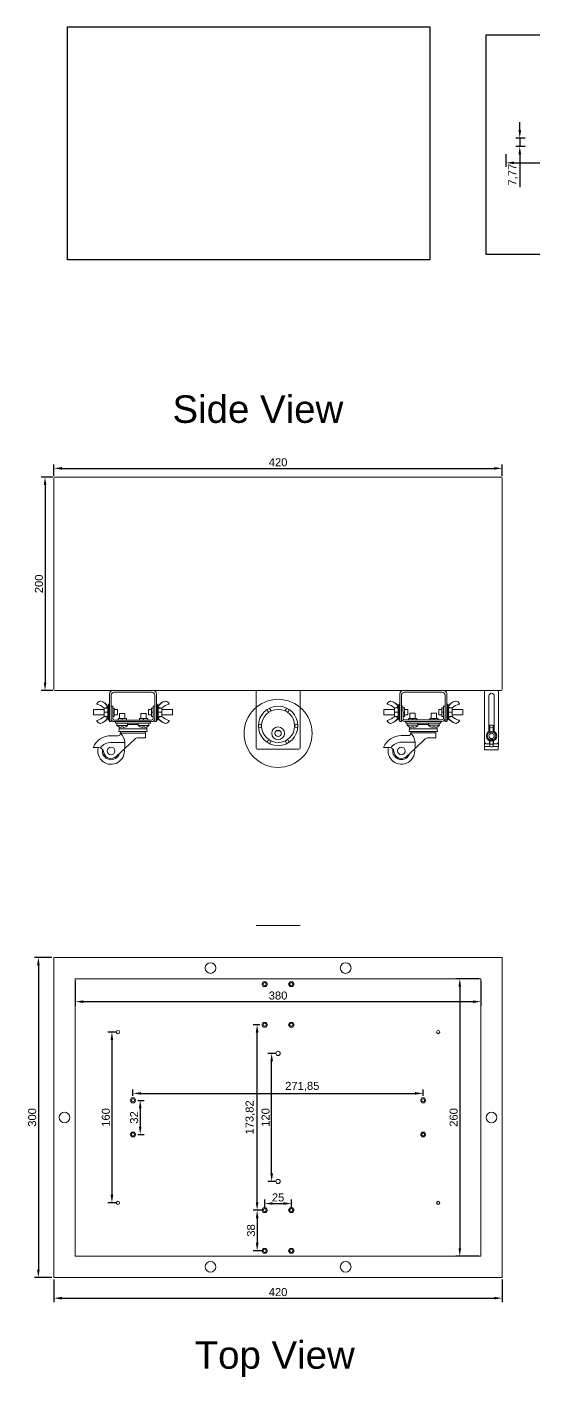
# Model space of a CAD drawing. Header units: millimetres. Extents: x 75 to 1428, y 7 to 1318.
# Drawn here: x 75 to 550, y 7 to 1272 of the extents above; entities that cross this region are included whole.
import ezdxf

# ---------------------------------------------------------------- set-up
doc = ezdxf.new("R2010")
doc.units = ezdxf.units.MM
doc.header["$XCLIPFRAME"] = 2
doc.layers.get('0').update_dxf_attribs({"lineweight": 5})
doc.layers.add('Dimensions', color=30, linetype='Continuous')
doc.layers.add('Images', color=130, linetype='Continuous')
doc.styles.get("Standard").update_dxf_attribs({"font": 'arial.ttf'})
doc.dimstyles.new('ISO-25', dxfattribs={"dimscale": 3, "dimtxt": 2.5, "dimasz": 2.5, "dimexe": 1.25, "dimexo": 0.625, "dimtad": 1, "dimtxsty": 'Standard', "dimcen": 2.5, "dimadec": 0, "dimazin": 0, "dimtfac": 1, "dimtmove": 0, "dimatfit": 3, "dimfxl": 1, "dimarcsym": 0})
picture_1 = doc.add_image_def('image1.jpg', size_in_pixel=(3264, 2448))
picture_2 = doc.add_image_def('image2.jpg', size_in_pixel=(3000, 4000))

# ---------------------------------------------------------------- blocks, each defined once
blk = doc.blocks.new('*U1')
blk.add_circle((0, 0), 5)
blk = doc.blocks.new('*U2')
at = {"color": 0, "linetype": 'ByBlock', "lineweight": -2, "transparency": 16777216}
for p in [(0, 0), (400, 0)]:
    blk.add_blockref('*U1', p, dxfattribs=at)
blk = doc.blocks.new('*U3')
blk.add_circle((0, 0), 5)
blk = doc.blocks.new('*U4')
at = {"color": 0, "linetype": 'ByBlock', "lineweight": -2, "transparency": 16777216}
for p in [(0, 0), (126.66666, 0), (0, -280), (126.66666, -280)]:
    blk.add_blockref('*U3', p, dxfattribs=at)
blk = doc.blocks.new('*D5')
at = {"layer": 'Defpoints', "color": 0, "transparency": 16777216}
for p in [(120, 380), (500, 380), (500, 358.5)]:
    blk.add_point(p, dxfattribs=at)
at = {"layer": 'Dimensions', "color": 0, "lineweight": -2, "transparency": 16777216}
for p, q in [((120, 378.1), (120, 354.7)), ((500, 378.1), (500, 354.7)), ((127.5, 358.5), (492.5, 358.5))]:
    blk.add_line(p, q, dxfattribs=at)
at = {"layer": 'Dimensions', "color": 0, "transparency": 16777216}
for points in [[(127.5, 359.7), (127.5, 357.2), (120, 358.5)], [(492.5, 359.7), (492.5, 357.2), (500, 358.5)]]:
    blk.add_solid(points, dxfattribs=at)
at = {"layer": 'Dimensions', "color": 0, "transparency": 16777216, "insert": (310, 364.2), "char_height": 7.5, "attachment_point": 5}
blk.add_mtext('380', dxfattribs=at)
blk = doc.blocks.new('*D6')
at = {"layer": 'Defpoints', "color": 0, "transparency": 16777216}
for p in [(500, 380), (480.2, 120), (500, 120)]:
    blk.add_point(p, dxfattribs=at)
at = {"layer": 'Dimensions', "color": 0, "lineweight": -2, "transparency": 16777216}
for p, q in [((498.1, 380), (476.5, 380)), ((480.2, 372.5), (480.2, 127.5)), ((498.1, 120), (476.5, 120))]:
    blk.add_line(p, q, dxfattribs=at)
at = {"layer": 'Dimensions', "color": 0, "transparency": 16777216}
for points in [[(479, 372.5), (481.5, 372.5), (480.2, 380)], [(479, 127.5), (481.5, 127.5), (480.2, 120)]]:
    blk.add_solid(points, dxfattribs=at)
at = {"layer": 'Dimensions', "color": 0, "transparency": 16777216, "insert": (474.5, 250), "char_height": 7.5, "attachment_point": 5, "rotation": 90}
blk.add_mtext('260', dxfattribs=at)
blk = doc.blocks.new('*U8')
blk.add_circle((0, 0), 1.5)
blk = doc.blocks.new('*U9')
at = {"color": 0, "linetype": 'ByBlock', "lineweight": -2, "transparency": 16777216}
for p, rotation in [((291.6, 635.6), 299.9999999999999), ((308.6, 635.6), 239.9999999999999), ((317.1, 620.9), 180), ((291.6, 606.2), 59.99999999999999), ((308.6, 606.2), 120)]:
    blk.add_blockref('*U8', p, dxfattribs=dict(at, rotation=rotation))
blk.add_blockref('*U8', (283.1, 620.9), dxfattribs=at)
blk = doc.blocks.new('*D10')
at = {"layer": 'Defpoints', "color": 0, "transparency": 16777216}
for p in [(523.5, 1154.3), (620.4, 1154.3), (620.4, 1144.5)]:
    blk.add_point(p, dxfattribs=at)
at = {"layer": 'Images', "color": 0, "lineweight": -2, "transparency": 16777216}
for p, q in [((523.5, 1152.5), (523.5, 1140.8)), ((620.4, 1152.5), (620.4, 1140.8)), ((531, 1144.5), (612.9, 1144.5))]:
    blk.add_line(p, q, dxfattribs=at)
at = {"layer": 'Images', "color": 0, "transparency": 16777216}
for points in [[(531, 1145.8), (531, 1143.3), (523.5, 1144.5)], [(612.9, 1145.8), (612.9, 1143.3), (620.4, 1144.5)]]:
    blk.add_solid(points, dxfattribs=at)
at = {"layer": 'Images', "color": 0, "transparency": 16777216, "insert": (572, 1150.9), "char_height": 7.5, "attachment_point": 5}
blk.add_mtext('96,95', dxfattribs=at)
blk = doc.blocks.new('*D13')
at = {"layer": 'Defpoints', "color": 0, "transparency": 16777216}
for p in [(543.4, 1167.7), (536.4, 1159.9), (543.4, 1159.9)]:
    blk.add_point(p, dxfattribs=at)
at = {"layer": 'Images', "color": 0, "lineweight": -2, "transparency": 16777216}
for p, q in [((536.4, 1175.2), (536.4, 1182.7)), ((541.6, 1167.7), (532.7, 1167.7)), ((536.4, 1167.7), (536.4, 1159.9)), ((541.6, 1159.9), (532.7, 1159.9)), ((536.4, 1152.4), (536.4, 1121.8))]:
    blk.add_line(p, q, dxfattribs=at)
at = {"layer": 'Images', "color": 0, "transparency": 16777216}
for points in [[(535.2, 1175.2), (537.7, 1175.2), (536.4, 1167.7)], [(535.2, 1152.4), (537.7, 1152.4), (536.4, 1159.9)]]:
    blk.add_solid(points, dxfattribs=at)
at = {"layer": 'Images', "color": 0, "transparency": 16777216, "insert": (530.1, 1133.4), "char_height": 7.5, "attachment_point": 5, "rotation": 90}
blk.add_mtext('7,77', dxfattribs=at)
blk = doc.blocks.new('*U17')
blk.add_lwpolyline([(-1.3, 2.2), (-2.6, 0), (-1.3, -2.2), (1.3, -2.2), (2.6, 0), (1.3, 2.2)], close=True)
blk.add_circle((0, 0), 1.5)
blk = doc.blocks.new('*U18')
at = {"color": 0, "linetype": 'ByBlock', "lineweight": -2, "transparency": 16777216}
for p in [(0, 0), (0, -38)]:
    blk.add_blockref('*U17', p, dxfattribs=at)
blk = doc.blocks.new('*U19')
blk.add_lwpolyline([(-1.3, 2.2), (-2.6, 0), (-1.3, -2.2), (1.3, -2.2), (2.6, 0), (1.3, 2.2)], close=True)
blk.add_circle((0, 0), 1.5)
blk = doc.blocks.new('*U20')
at = {"color": 0, "linetype": 'ByBlock', "lineweight": -2, "transparency": 16777216}
for p in [(0, 0), (0, -38)]:
    blk.add_blockref('*U19', p, dxfattribs=at)
blk = doc.blocks.new('*U21')
blk.add_lwpolyline([(-1.3, 2.2), (-2.6, 0), (-1.3, -2.2), (1.3, -2.2), (2.6, 0), (1.3, 2.2)], close=True)
blk.add_circle((0, 0), 1.5)
blk = doc.blocks.new('*U22')
at = {"color": 0, "linetype": 'ByBlock', "lineweight": -2, "transparency": 16777216}
for p in [(0, 0), (0, -38)]:
    blk.add_blockref('*U21', p, dxfattribs=at)
blk = doc.blocks.new('*U23')
blk.add_lwpolyline([(-1.3, 2.2), (-2.6, 0), (-1.3, -2.2), (1.3, -2.2), (2.6, 0), (1.3, 2.2)], close=True)
blk.add_circle((0, 0), 1.5)
blk = doc.blocks.new('*U24')
at = {"color": 0, "linetype": 'ByBlock', "lineweight": -2, "transparency": 16777216}
for p in [(0, 0), (0, -38)]:
    blk.add_blockref('*U23', p, dxfattribs=at)
blk = doc.blocks.new('Roda (Lado)')
for p, q in [((0, 0), (-16.5, 0)), ((-16.5, 0), (-16.5, -1.5)), ((0, 0), (16.5, 0)), ((16.5, 0), (16.5, -1.5)), ((-12.5, -1.5), (-16.5, -1.5)), ((-15, -3.5), (-15, -1.5)), ((-10, -3.5), (-15, -3.5)), ((-12.9, -6.7), (-13.3, -9.4)), ((-13.3, -9.4), (13.3, -9.4)), ((-12.9, -6.7), (-12.9, -6.3)), ((-12.9, -6.7), (12.9, -6.7)), ((-12.5, -1.5), (-7.5, -1.5)), ((-11.8, -10.7), (-11.5, -9.4)), ((11.6, -10.7), (-11.8, -10.7)), ((-11.8, -11.1), (-11.8, -10.7)), ((-11, -5), (-11.2, -5.5)), ((-10, -5), (-11, -5)), ((-10, -3.5), (-5, -3.5)), ((-10, -5), (-9, -5)), ((-9, -5), (-8.8, -5.5)), ((0, -1.5), (-7.5, -1.5)), ((-5, -2.8), (-5, -1.5)), ((5, -2.8), (-5, -2.8)), ((-5, -3.5), (-5, -2.8)), ((0, -1.5), (16.5, -1.5)), ((5, -2.8), (5, -1.5)), ((5, -3.5), (5, -2.8)), ((10, -3.5), (5, -3.5)), ((9, -5), (8.8, -5.5)), ((10, -5), (9, -5)), ((10, -3.5), (15, -3.5)), ((10, -5), (11, -5)), ((11, -5), (11.2, -5.5)), ((11.6, -10.7), (11.3, -9.4)), ((11.6, -15.2), (11.6, -10.7)), ((12.9, -6.7), (12.9, -6.3)), ((12.9, -6.7), (13.3, -9.4)), ((15, -3.5), (15, -1.5)), ((-37.4, -24.2), (-31.9, -24.2)), ((-20.6, -13.2), (-13.8, -13.2)), ((-20.5, -19.4), (-7.7, -19.4)), ((-7.7, -25.3), (-16.1, -33)), ((-7.7, -25.3), (1.9, -16.3)), ((-7.7, -19.4), (-7.7, -25.3)), ((11.6, -15.2), (4.6, -15.2))]:
    blk.add_line(p, q)
blk.add_circle((-20.5, -27.5), 3.59)
for centre, radius, start, end in [((-10.4, 0.7), 6.25, 222.1439, 262.3949), ((-13.8, -11.2), 1.95, 270.2705, 4.1503), ((-9.4, -6.3), 3.5, 159.7651, 180), ((-19.3, -19.9), 11.6, 2.7683, 49.8413), ((-9.6, 0.7), 6.25, 277.6051, 317.8561), ((9.6, 0.7), 6.25, 222.1439, 262.3949), ((10.4, 0.7), 6.25, 277.6051, 317.8561), ((9.4, -6.3), 3.5, 0, 20.2349), ((-20.8, -31.1), 17.9, 89.0762, 157.2925), ((-20.5, -27.5), 12.5, 164.3045, 8.7551), ((-32.3, -29.1), 4.94, 11.6075, 85.3728), ((-20, -32.2), 12.9, 92.1937, 143.5527), ((-20.5, -27.5), 8.18, 89.8843, 90.1157), ((-20.5, -27.5), 8.18, 89.8843, 90.1157), ((4.6, -19.2), 4, 90, 133), ((-20.5, -27.5), 8.18, 168.8662, 343.8135), ((-20.5, -27.5), 8.18, 168.8662, 343.8135), ((-20.5, -27.5), 7.04, 184.4613, 317.2353)]:
    blk.add_arc(centre, radius, start, end)
blk = doc.blocks.new('*D63')
at = {"layer": 'Defpoints', "color": 0, "transparency": 16777216}
for p in [(100, 400), (85.5, 100), (100, 100)]:
    blk.add_point(p, dxfattribs=at)
at = {"layer": 'Dimensions', "color": 0, "lineweight": -2, "transparency": 16777216}
for p, q in [((98.1, 400), (81.7, 400)), ((85.5, 392.5), (85.5, 107.5)), ((98.1, 100), (81.7, 100))]:
    blk.add_line(p, q, dxfattribs=at)
at = {"layer": 'Dimensions', "color": 0, "transparency": 16777216}
for points in [[(84.2, 392.5), (86.7, 392.5), (85.5, 400)], [(84.2, 107.5), (86.7, 107.5), (85.5, 100)]]:
    blk.add_solid(points, dxfattribs=at)
at = {"layer": 'Dimensions', "color": 0, "transparency": 16777216, "insert": (79.7, 250), "char_height": 7.5, "attachment_point": 5, "rotation": 90}
blk.add_mtext('300', dxfattribs=at)
blk = doc.blocks.new('*D64')
at = {"layer": 'Defpoints', "color": 0, "transparency": 16777216}
for p in [(100, 100), (520, 100), (520, 80.6)]:
    blk.add_point(p, dxfattribs=at)
at = {"layer": 'Dimensions', "color": 0, "lineweight": -2, "transparency": 16777216}
for p, q in [((100, 98.1), (100, 76.9)), ((520, 98.1), (520, 76.9)), ((107.5, 80.6), (512.5, 80.6))]:
    blk.add_line(p, q, dxfattribs=at)
at = {"layer": 'Dimensions', "color": 0, "transparency": 16777216}
for points in [[(107.5, 81.9), (107.5, 79.4), (100, 80.6)], [(512.5, 81.9), (512.5, 79.4), (520, 80.6)]]:
    blk.add_solid(points, dxfattribs=at)
at = {"layer": 'Dimensions', "color": 0, "transparency": 16777216, "insert": (310, 86.3), "char_height": 7.5, "attachment_point": 5}
blk.add_mtext('420', dxfattribs=at)
blk = doc.blocks.new('*D69')
at = {"layer": 'Defpoints', "color": 0, "transparency": 16777216}
for p in [(101, 850), (91.7, 650), (101, 650)]:
    blk.add_point(p, dxfattribs=at)
at = {"layer": 'Dimensions', "color": 0, "lineweight": -2, "transparency": 16777216}
for p, q in [((99.1, 850), (88, 850)), ((91.7, 842.5), (91.7, 657.5)), ((99.1, 650), (88, 650))]:
    blk.add_line(p, q, dxfattribs=at)
at = {"layer": 'Dimensions', "color": 0, "transparency": 16777216}
for points in [[(90.5, 842.5), (93, 842.5), (91.7, 850)], [(90.5, 657.5), (93, 657.5), (91.7, 650)]]:
    blk.add_solid(points, dxfattribs=at)
at = {"layer": 'Dimensions', "color": 0, "transparency": 16777216, "insert": (86, 750), "char_height": 7.5, "attachment_point": 5, "rotation": 90}
blk.add_mtext('200', dxfattribs=at)
blk = doc.blocks.new('*D70')
at = {"layer": 'Defpoints', "color": 0, "transparency": 16777216}
for p in [(100, 849), (520, 858.2), (520, 849)]:
    blk.add_point(p, dxfattribs=at)
at = {"layer": 'Dimensions', "color": 0, "lineweight": -2, "transparency": 16777216}
for p, q in [((100, 850.9), (100, 862)), ((520, 850.9), (520, 862)), ((107.5, 858.2), (512.5, 858.2))]:
    blk.add_line(p, q, dxfattribs=at)
at = {"layer": 'Dimensions', "color": 0, "transparency": 16777216}
for points in [[(107.5, 859.5), (107.5, 857), (100, 858.2)], [(512.5, 859.5), (512.5, 857), (520, 858.2)]]:
    blk.add_solid(points, dxfattribs=at)
at = {"layer": 'Dimensions', "color": 0, "transparency": 16777216, "insert": (310, 863.9), "char_height": 7.5, "attachment_point": 5}
blk.add_mtext('420', dxfattribs=at)
blk = doc.blocks.new('*D74')
at = {"layer": 'Defpoints', "color": 0, "transparency": 16777216}
for p in [(176.7, 266), (176.7, 234), (180.9, 234)]:
    blk.add_point(p, dxfattribs=at)
at = {"layer": 'Dimensions', "color": 0, "lineweight": -2, "transparency": 16777216}
for p, q in [((178.5, 266), (184.6, 266)), ((180.9, 258.5), (180.9, 241.5)), ((178.5, 234), (184.6, 234))]:
    blk.add_line(p, q, dxfattribs=at)
at = {"layer": 'Dimensions', "color": 0, "transparency": 16777216}
for points in [[(179.6, 258.5), (182.1, 258.5), (180.9, 266)], [(179.6, 241.5), (182.1, 241.5), (180.9, 234)]]:
    blk.add_solid(points, dxfattribs=at)
at = {"layer": 'Dimensions', "color": 0, "transparency": 16777216, "insert": (175.2, 250), "char_height": 7.5, "attachment_point": 5, "rotation": 90}
blk.add_mtext('32', dxfattribs=at)
blk = doc.blocks.new('*D75')
at = {"layer": 'Defpoints', "color": 0, "transparency": 16777216}
for p in [(160, 330), (154.4, 170), (160, 170)]:
    blk.add_point(p, dxfattribs=at)
at = {"layer": 'Dimensions', "color": 0, "lineweight": -2, "transparency": 16777216}
for p, q in [((158.1, 330), (150.6, 330)), ((154.4, 322.5), (154.4, 177.5)), ((158.1, 170), (150.6, 170))]:
    blk.add_line(p, q, dxfattribs=at)
at = {"layer": 'Dimensions', "color": 0, "transparency": 16777216}
for points in [[(153.1, 322.5), (155.6, 322.5), (154.4, 330)], [(153.1, 177.5), (155.6, 177.5), (154.4, 170)]]:
    blk.add_solid(points, dxfattribs=at)
at = {"layer": 'Dimensions', "color": 0, "transparency": 16777216, "insert": (148.7, 250), "char_height": 7.5, "attachment_point": 5, "rotation": 90}
blk.add_mtext('160', dxfattribs=at)
blk = doc.blocks.new('*D76')
at = {"layer": 'Defpoints', "color": 0, "transparency": 16777216}
for p in [(322.5, 169.3), (297.5, 163.1), (322.5, 163.1)]:
    blk.add_point(p, dxfattribs=at)
at = {"layer": 'Dimensions', "color": 0, "lineweight": -2, "transparency": 16777216}
for p, q in [((297.5, 165), (297.5, 173.1)), ((305, 169.3), (315, 169.3)), ((322.5, 165), (322.5, 173.1))]:
    blk.add_line(p, q, dxfattribs=at)
at = {"layer": 'Dimensions', "color": 0, "transparency": 16777216}
for points in [[(305, 170.6), (305, 168.1), (297.5, 169.3)], [(315, 170.6), (315, 168.1), (322.5, 169.3)]]:
    blk.add_solid(points, dxfattribs=at)
at = {"layer": 'Dimensions', "color": 0, "transparency": 16777216, "insert": (310, 175), "char_height": 7.5, "attachment_point": 5}
blk.add_mtext('25', dxfattribs=at)
blk = doc.blocks.new('*D77')
at = {"layer": 'Defpoints', "color": 0, "transparency": 16777216}
for p in [(304, 310), (310, 310), (310, 190)]:
    blk.add_point(p, dxfattribs=at)
at = {"layer": 'Dimensions', "color": 0, "lineweight": -2, "transparency": 16777216}
for p, q in [((308.1, 310), (300.3, 310)), ((304, 197.5), (304, 302.5)), ((308.1, 190), (300.3, 190))]:
    blk.add_line(p, q, dxfattribs=at)
at = {"layer": 'Dimensions', "color": 0, "transparency": 16777216}
for points in [[(302.8, 302.5), (305.3, 302.5), (304, 310)], [(302.8, 197.5), (305.3, 197.5), (304, 190)]]:
    blk.add_solid(points, dxfattribs=at)
at = {"layer": 'Dimensions', "color": 0, "transparency": 16777216, "insert": (298.3, 250), "char_height": 7.5, "attachment_point": 5, "rotation": 90}
blk.add_mtext('120', dxfattribs=at)
blk = doc.blocks.new('*D79')
at = {"layer": 'Defpoints', "color": 0, "transparency": 16777216}
for p in [(297.5, 163.1), (290.4, 125.1), (297.5, 125.1)]:
    blk.add_point(p, dxfattribs=at)
at = {"layer": 'Dimensions', "color": 0, "lineweight": -2, "transparency": 16777216}
for p, q in [((295.6, 163.1), (286.7, 163.1)), ((290.4, 155.6), (290.4, 132.6)), ((295.6, 125.1), (286.7, 125.1))]:
    blk.add_line(p, q, dxfattribs=at)
at = {"layer": 'Dimensions', "color": 0, "transparency": 16777216}
for points in [[(289.2, 155.6), (291.7, 155.6), (290.4, 163.1)], [(289.2, 132.6), (291.7, 132.6), (290.4, 125.1)]]:
    blk.add_solid(points, dxfattribs=at)
at = {"layer": 'Dimensions', "color": 0, "transparency": 16777216, "insert": (284.7, 144.1), "char_height": 7.5, "attachment_point": 5, "rotation": 90}
blk.add_mtext('38', dxfattribs=at)
blk = doc.blocks.new('*D80')
at = {"layer": 'Defpoints', "color": 0, "transparency": 16777216}
for p in [(290.4, 336.9), (294.9, 336.9), (294.9, 163.1)]:
    blk.add_point(p, dxfattribs=at)
at = {"layer": 'Dimensions', "color": 0, "lineweight": -2, "transparency": 16777216}
for p, q in [((293, 336.9), (286.6, 336.9)), ((290.4, 170.6), (290.4, 329.4)), ((293, 163.1), (286.6, 163.1))]:
    blk.add_line(p, q, dxfattribs=at)
at = {"layer": 'Dimensions', "color": 0, "transparency": 16777216}
for points in [[(289.1, 329.4), (291.6, 329.4), (290.4, 336.9)], [(289.1, 170.6), (291.6, 170.6), (290.4, 163.1)]]:
    blk.add_solid(points, dxfattribs=at)
at = {"layer": 'Dimensions', "color": 0, "transparency": 16777216, "insert": (284, 250), "char_height": 7.5, "attachment_point": 5, "rotation": 90}
blk.add_mtext('173,82', dxfattribs=at)
blk = doc.blocks.new('*D81')
at = {"layer": 'Defpoints', "color": 0, "transparency": 16777216}
for p in [(174.1, 268.2), (445.9, 272.5), (445.9, 268.2)]:
    blk.add_point(p, dxfattribs=at)
at = {"layer": 'Dimensions', "color": 0, "lineweight": -2, "transparency": 16777216}
for p, q in [((174.1, 270.1), (174.1, 276.3)), ((181.6, 272.5), (438.4, 272.5)), ((445.9, 270.1), (445.9, 276.3))]:
    blk.add_line(p, q, dxfattribs=at)
at = {"layer": 'Dimensions', "color": 0, "transparency": 16777216}
for points in [[(181.6, 273.8), (181.6, 271.3), (174.1, 272.5)], [(438.4, 273.8), (438.4, 271.3), (445.9, 272.5)]]:
    blk.add_solid(points, dxfattribs=at)
at = {"layer": 'Dimensions', "color": 0, "transparency": 16777216, "insert": (332.7, 278.9), "char_height": 7.5, "attachment_point": 5}
blk.add_mtext('271,85', dxfattribs=at)

msp = doc.modelspace()

# ---------------------------------------------------------------- linework, layer by layer
for p, q in [((100, 849), (100, 651)), ((519, 850), (101, 850)), ((520, 651), (520, 849)), ((101, 650), (155.073, 650)), ((152.073, 647), (152.073, 631.146)), ((153.573, 645.5), (153.573, 633.198)), ((155.073, 650), (193.073, 650)), ((156.573, 648.5), (191.573, 648.5)), ((193.073, 650), (289.527, 650)), ((194.573, 645.5), (194.573, 633.198)), ((196.073, 647), (196.073, 620.896)), ((289.527, 596), (289.527, 650)), ((289.527, 650), (330.577, 650)), ((330.577, 650), (330.577, 596)), ((330.577, 650), (427.033, 650)), ((424.033, 646.998), (424.046, 620.955)), ((425.534, 645.56), (425.54, 633.258)), ((427.033, 650), (465.033, 650)), ((463.532, 648.58), (428.532, 648.562)), ((465.033, 650), (503.5, 650)), ((466.534, 645.582), (466.54, 633.28)), ((468.033, 647.002), (468.041, 631.228)), ((503.5, 602), (503.5, 650)), ((503.5, 650), (519, 650)), ((516.5, 602), (516.5, 650)), ((146.973, 633.646), (150.577, 634.525)), ((146.973, 632.146), (146.973, 633.646)), ((146.973, 633.646), (151.073, 633.646)), ((150.45, 633.646), (150.45, 632.146)), ((151.073, 629.646), (151.073, 637.146)), ((151.073, 637.146), (152.073, 637.146)), ((153.573, 635.415), (155.073, 635.415)), ((153.573, 633.198), (153.573, 623.896)), ((155.073, 635.415), (155.073, 625.396)), ((156.573, 633.646), (155.073, 633.646)), ((156.573, 625.646), (156.573, 633.646)), ((191.573, 625.646), (191.573, 633.646)), ((191.573, 633.646), (193.073, 633.646)), ((193.073, 635.415), (193.073, 625.396)), ((193.073, 635.415), (194.573, 635.415)), ((194.573, 623.896), (194.573, 633.198)), ((197.073, 637.146), (196.073, 637.146)), ((197.073, 629.646), (197.073, 637.146)), ((201.173, 633.646), (197.073, 633.646)), ((201.173, 633.646), (197.569, 634.525)), ((197.696, 633.646), (197.696, 632.146)), ((201.173, 632.146), (201.173, 633.646)), ((418.94, 633.703), (422.543, 634.584)), ((418.94, 633.703), (423.04, 633.705)), ((418.941, 632.203), (418.94, 633.703)), ((422.417, 633.704), (422.418, 632.204)), ((423.042, 629.705), (423.038, 637.205)), ((423.038, 637.205), (424.038, 637.205)), ((427.039, 635.476), (425.539, 635.475)), ((425.545, 623.956), (425.54, 633.258)), ((427.039, 635.476), (427.044, 625.457)), ((428.54, 633.708), (427.04, 633.707)), ((428.544, 625.708), (428.54, 633.708)), ((463.54, 633.726), (465.04, 633.727)), ((463.544, 625.726), (463.54, 633.726)), ((466.539, 635.497), (465.039, 635.496)), ((465.039, 635.496), (465.044, 625.477)), ((466.54, 633.28), (466.545, 623.978)), ((469.038, 637.229), (468.038, 637.228)), ((469.042, 629.729), (469.038, 637.229)), ((473.14, 633.731), (469.04, 633.729)), ((473.14, 633.731), (469.535, 634.608)), ((469.663, 633.729), (469.663, 632.229)), ((473.141, 632.231), (473.14, 633.731)), ((507.5, 645), (507.5, 611.69)), ((512.5, 645), (512.5, 611.69)), ((136.973, 627.146), (136.973, 632.146)), ((136.973, 632.146), (146.973, 632.146)), ((146.973, 627.146), (136.973, 627.146)), ((146.973, 629.646), (146.973, 632.146)), ((146.973, 629.646), (146.973, 627.146)), ((146.973, 629.646), (151.073, 629.646)), ((151.073, 629.646), (146.973, 629.646)), ((146.973, 627.146), (146.973, 625.646)), ((146.973, 625.646), (150.577, 624.767)), ((146.973, 625.646), (151.073, 625.646)), ((150.45, 632.146), (150.45, 627.146)), ((150.45, 627.146), (150.45, 625.646)), ((151.073, 629.646), (151.073, 622.146)), ((151.073, 622.146), (152.073, 622.146)), ((152.073, 631.146), (152.073, 626.146)), ((152.073, 626.146), (152.073, 620.896)), ((152.073, 620.896), (153.573, 620.896)), ((153.573, 623.896), (153.573, 620.896)), ((156.573, 629.646), (155.073, 629.646)), ((155.073, 625.646), (156.573, 625.646)), ((155.073, 625.396), (155.073, 623.896)), ((159.573, 632.146), (156.573, 632.146)), ((159.573, 627.146), (156.573, 627.146)), ((158.073, 622.396), (156.573, 622.396)), ((161.573, 620.896), (156.573, 620.896)), ((158.073, 622.396), (190.073, 622.396)), ((159.573, 629.646), (159.573, 632.146)), ((159.573, 629.646), (159.573, 627.146)), ((160.073, 623.896), (168.073, 623.896)), ((160.073, 623.896), (160.073, 622.396)), ((161.573, 623.896), (161.573, 628.627)), ((161.573, 628.627), (166.573, 628.627)), ((161.573, 620.896), (186.573, 620.896)), ((164.073, 623.896), (164.073, 622.396)), ((166.573, 623.896), (166.573, 628.627)), ((168.073, 623.896), (168.073, 622.396)), ((188.073, 623.896), (180.073, 623.896)), ((180.073, 623.896), (180.073, 622.396)), ((181.573, 623.896), (181.573, 628.627)), ((186.573, 628.627), (181.573, 628.627)), ((181.573, 623.896), (186.573, 623.896)), ((184.073, 623.896), (184.073, 622.396)), ((184.073, 623.896), (184.073, 622.396)), ((186.573, 623.896), (186.573, 628.627)), ((186.573, 620.896), (191.573, 620.896)), ((188.073, 623.896), (188.073, 622.396)), ((188.573, 629.646), (188.573, 632.146)), ((188.573, 632.146), (191.573, 632.146)), ((188.573, 629.646), (188.573, 627.146)), ((188.573, 627.146), (191.573, 627.146)), ((190.073, 622.396), (191.573, 622.396)), ((191.573, 629.646), (193.073, 629.646)), ((193.073, 625.646), (191.573, 625.646)), ((193.073, 625.396), (193.073, 623.896)), ((194.573, 620.896), (194.573, 623.896)), ((194.573, 620.896), (196.073, 620.896)), ((197.073, 622.146), (196.073, 622.146)), ((201.173, 629.646), (197.073, 629.646)), ((197.073, 629.646), (201.173, 629.646)), ((197.073, 629.646), (197.073, 622.146)), ((201.173, 625.646), (197.073, 625.646)), ((201.173, 625.646), (197.569, 624.767)), ((197.696, 632.146), (197.696, 627.146)), ((197.696, 627.146), (197.696, 625.646)), ((201.173, 629.646), (201.173, 632.146)), ((211.173, 632.146), (201.173, 632.146)), ((201.173, 629.646), (201.173, 627.146)), ((201.173, 627.146), (201.173, 625.646)), ((201.173, 627.146), (211.173, 627.146)), ((211.173, 627.146), (211.173, 632.146)), ((408.941, 632.197), (418.941, 632.203)), ((408.943, 627.197), (408.941, 632.197)), ((418.943, 627.203), (408.943, 627.197)), ((418.942, 629.703), (418.941, 632.203)), ((418.942, 629.703), (423.042, 629.705)), ((423.042, 629.705), (418.942, 629.703)), ((418.942, 629.703), (418.943, 627.203)), ((418.943, 627.203), (418.944, 625.703)), ((418.944, 625.703), (423.044, 625.705)), ((418.944, 625.703), (422.548, 624.826)), ((422.418, 632.204), (422.42, 627.204)), ((422.42, 627.204), (422.421, 625.704)), ((423.042, 629.705), (423.046, 622.205)), ((423.046, 622.205), (424.046, 622.205)), ((425.546, 620.956), (424.046, 620.955)), ((425.546, 620.956), (425.545, 623.956)), ((428.542, 629.708), (427.042, 629.707)), ((427.044, 625.707), (428.544, 625.708)), ((427.044, 625.457), (427.045, 623.957)), ((431.541, 632.209), (428.541, 632.208)), ((431.543, 627.209), (428.543, 627.208)), ((430.046, 622.458), (428.546, 622.458)), ((433.546, 620.96), (428.546, 620.958)), ((462.046, 622.475), (430.046, 622.458)), ((431.542, 629.709), (431.541, 632.209)), ((431.542, 629.709), (431.543, 627.209)), ((432.045, 623.96), (440.045, 623.964)), ((432.045, 623.96), (432.046, 622.46)), ((433.542, 628.692), (438.542, 628.694)), ((433.545, 623.96), (433.542, 628.692)), ((438.545, 623.963), (433.545, 623.96)), ((458.546, 620.973), (433.546, 620.96)), ((436.045, 623.962), (436.046, 622.462)), ((436.045, 623.962), (436.046, 622.462)), ((438.545, 623.963), (438.542, 628.694)), ((440.045, 623.964), (440.046, 622.464)), ((460.045, 623.974), (452.045, 623.97)), ((452.045, 623.97), (452.046, 622.47)), ((458.542, 628.705), (453.542, 628.702)), ((453.545, 623.971), (453.542, 628.702)), ((456.045, 623.972), (456.046, 622.472)), ((458.545, 623.973), (458.542, 628.705)), ((458.546, 620.973), (463.546, 620.976)), ((460.045, 623.974), (460.046, 622.474)), ((460.541, 632.224), (463.541, 632.226)), ((460.542, 629.724), (460.541, 632.224)), ((460.542, 629.724), (460.543, 627.224)), ((460.543, 627.224), (463.543, 627.226)), ((462.046, 622.475), (463.546, 622.476)), ((463.542, 629.726), (465.042, 629.727)), ((465.044, 625.727), (463.544, 625.726)), ((465.044, 625.477), (465.045, 623.977)), ((466.545, 623.978), (466.546, 620.978)), ((468.046, 620.978), (466.546, 620.978)), ((468.041, 631.228), (468.044, 626.228)), ((468.044, 626.228), (468.046, 620.978)), ((469.046, 622.229), (468.046, 622.228)), ((473.142, 629.731), (469.042, 629.729)), ((469.042, 629.729), (473.142, 629.731)), ((469.042, 629.729), (469.046, 622.229)), ((473.144, 625.731), (469.044, 625.729)), ((473.144, 625.731), (469.541, 624.85)), ((469.663, 632.229), (469.666, 627.229)), ((469.666, 627.229), (469.667, 625.729)), ((483.141, 632.236), (473.141, 632.231)), ((473.142, 629.731), (473.141, 632.231)), ((473.142, 629.731), (473.143, 627.231)), ((473.143, 627.231), (483.143, 627.236)), ((473.143, 627.231), (473.144, 625.731)), ((483.143, 627.236), (483.141, 632.236)), ((311.71, 612.396), (308.394, 612.396)), ((310.052, 612.396), (311.71, 612.396)), ((508.241, 614.595), (507.5, 614.595)), ((508.391, 617.487), (508.106, 611.996)), ((508.106, 611.996), (508.366, 611.151)), ((508.5, 615.326), (508.366, 611.151)), ((508.5, 615.326), (508.391, 617.487)), ((511.609, 617.487), (511.5, 615.311)), ((511.5, 615.326), (511.634, 611.151)), ((511.609, 617.487), (511.894, 611.996)), ((511.894, 611.996), (511.634, 611.151)), ((511.759, 614.595), (512.5, 614.595)), ((290.527, 595), (329.577, 595)), ((503.5, 600), (503.5, 602)), ((503.5, 600), (503.5, 597.5)), ((508.449, 597.5), (503.5, 597.5)), ((508.262, 600), (505.5, 600)), ((508.106, 603.004), (508.366, 603.849)), ((508.391, 597.513), (508.106, 603.004)), ((508.5, 599.674), (508.366, 603.849)), ((508.5, 599.674), (508.391, 597.513)), ((511.5, 599.674), (511.634, 603.849)), ((511.5, 599.674), (511.609, 597.513)), ((511.551, 597.5), (516.5, 597.5)), ((511.609, 597.513), (511.894, 603.004)), ((511.894, 603.004), (511.634, 603.849)), ((511.738, 600), (514.5, 600)), ((516.5, 602), (516.5, 600)), ((516.5, 600), (516.5, 597.5)), ((330.577, 429.84), (289.527, 429.84)), ((520, 400), (100, 400)), ((100, 400), (100, 100)), ((520, 100), (520, 400)), ((500, 380), (120, 380)), ((120, 380), (120, 120)), ((500, 120), (500, 380)), ((120, 120), (500, 120)), ((100, 100), (520, 100))]:
    msp.add_line(p, q)
msp.add_lwpolyline([(511.551, 597.5), (516.2, 597.5), (516.2, 594.325), (503.5, 594.325), (503.5, 597.5), (508.449, 597.5)])
for points in [[(172.774, 268.25), (171.475, 266), (172.774, 263.75), (175.372, 263.75), (176.671, 266), (175.372, 268.25)], [(447.226, 268.25), (448.525, 266), (447.226, 263.75), (444.628, 263.75), (443.329, 266), (444.628, 268.25)], [(172.774, 231.75), (171.475, 234), (172.774, 236.25), (175.372, 236.25), (176.671, 234), (175.372, 231.75)], [(447.226, 231.75), (448.525, 234), (447.226, 236.25), (444.628, 236.25), (443.329, 234), (444.628, 231.75)]]:
    msp.add_lwpolyline(points, close=True)
for centre, radius in [((310.052, 609.896), 31.902), ((310.052, 616.896), 18.5), ((310.052, 616.896), 15.5), ((310.052, 609.896), 6), ((310.052, 609.896), 3), ((510, 607.5), 2.5), ((160, 330), 1.5), ((460, 330), 1.5), ((310, 310), 2), ((174.073, 266), 1.5), ((445.927, 266), 1.5), ((174.073, 234), 1.5), ((445.927, 234), 1.5), ((310, 190), 2), ((160, 170), 1.5), ((460, 170), 1.5)]:
    msp.add_circle(centre, radius)
for centre, radius, start, end in [((101, 849), 1, 90, 180), ((519, 849), 1, 0, 90), ((101, 651), 1, 180, 270), ((155.073, 647), 3, 90, 180), ((156.573, 645.5), 3, 90, 180), ((191.573, 645.5), 3, 360, 90), ((193.073, 647), 3, 0, 90), ((427.033, 647), 3, 90, 180.029886), ((428.534, 645.562), 3, 90.029886, 180.029886), ((463.534, 645.58), 3, 0.029886, 90.029886), ((465.033, 647), 3, 0.029886, 90), ((510, 645), 2.5, 0, 180), ((519, 651), 1, 270, 0), ((140.417, 637.495), 0.25, 155.444588, 255.994368), ((144.245, 635.746), 4.459, 102.424609, 155.444588), ((136.736, 622.738), 14.959, 46.815622, 75.994368), ((143.501, 639.125), 1, 76.606483, 102.424609), ((143.508, 639.126), 1, 77.524399, 102.305346), ((141.35, 629.372), 10.99, 27.781604, 77.524399), ((141.381, 630.219), 10.155, 25.089763, 76.606483), ((152.497, 633.799), 2.053, 159.298727, 184.282061), ((150.741, 633.144), 1.39, 76.199579, 96.793735), ((206.796, 629.372), 10.99, 102.475601, 152.218396), ((197.405, 633.144), 1.39, 83.206265, 103.800421), ((206.766, 630.219), 10.155, 103.393517, 154.910237), ((195.649, 633.799), 2.053, 355.717939, 20.701273), ((211.411, 622.738), 14.959, 104.005632, 133.184378), ((204.645, 639.125), 1, 77.575391, 103.393517), ((204.638, 639.126), 1, 77.694654, 102.475601), ((203.901, 635.746), 4.459, 24.555412, 77.575391), ((207.73, 637.495), 0.25, 284.005632, 24.555412), ((412.381, 637.549), 0.25, 155.474474, 256.024254), ((416.211, 635.801), 4.459, 102.454495, 155.474474), ((408.708, 622.79), 14.959, 46.845509, 76.024254), ((415.465, 639.179), 1, 76.636369, 102.454495), ((415.472, 639.181), 1, 77.554286, 102.335233), ((413.319, 629.426), 10.99, 27.811491, 77.554286), ((413.349, 630.273), 10.155, 25.119649, 76.636369), ((424.464, 633.859), 2.053, 159.328614, 184.311948), ((422.708, 633.203), 1.39, 76.229466, 96.823622), ((478.765, 629.46), 10.99, 102.505487, 152.248282), ((469.372, 633.227), 1.39, 83.236151, 103.830307), ((478.734, 630.307), 10.155, 103.423404, 154.940123), ((467.615, 633.881), 2.053, 355.747825, 20.731159), ((483.383, 622.829), 14.959, 104.035518, 133.214264), ((476.609, 639.211), 1, 77.605278, 103.423404), ((476.602, 639.213), 1, 77.72454, 102.505487), ((475.866, 635.833), 4.459, 24.585299, 77.605278), ((479.694, 637.584), 0.25, 284.035518, 24.585299), ((140.417, 621.796), 0.25, 104.005632, 204.555412), ((144.245, 623.546), 4.459, 204.555412, 257.575391), ((136.736, 636.554), 14.959, 284.005632, 313.184378), ((141.35, 629.92), 10.99, 282.475601, 332.218396), ((141.381, 629.073), 10.155, 283.393517, 334.910237), ((152.497, 625.493), 2.053, 175.717939, 200.701273), ((150.741, 626.148), 1.39, 263.206265, 283.800421), ((156.573, 623.896), 3, 180, 270), ((156.573, 623.896), 1.5, 180, 270), ((191.573, 623.896), 1.5, 270, 0), ((191.573, 623.896), 3, 270, 360), ((197.405, 626.148), 1.39, 256.199579, 276.793735), ((206.796, 629.92), 10.99, 207.781604, 257.524399), ((195.649, 625.493), 2.053, 339.298727, 4.282061), ((206.766, 629.073), 10.155, 205.089763, 256.606483), ((211.411, 636.554), 14.959, 226.815622, 255.994368), ((203.901, 623.546), 4.459, 282.424609, 335.444588), ((207.73, 621.796), 0.25, 335.444588, 75.994368), ((412.389, 621.85), 0.25, 104.035518, 204.585299), ((416.217, 623.601), 4.459, 204.585299, 257.605278), ((408.701, 636.605), 14.959, 284.035518, 313.214264), ((413.319, 629.974), 10.99, 282.505487, 332.248282), ((413.35, 629.127), 10.155, 283.423404, 334.940123), ((424.468, 625.552), 2.053, 175.747825, 200.731159), ((422.712, 626.206), 1.39, 263.236151, 283.830307), ((428.545, 623.958), 3, 180.029886, 270.029886), ((428.545, 623.958), 1.5, 180.029886, 270.029886), ((463.545, 623.976), 3, 270.029886, 0.029886), ((463.545, 623.976), 1.5, 270.029886, 0.029886), ((469.375, 626.231), 1.39, 256.229466, 276.823622), ((478.765, 630.008), 10.99, 207.811491, 257.554286), ((467.62, 625.575), 2.053, 339.328614, 4.311948), ((478.735, 629.161), 10.155, 205.119649, 256.636369), ((483.376, 636.644), 14.959, 226.845509, 256.024254), ((475.873, 623.632), 4.459, 282.454495, 335.474474), ((479.702, 621.885), 0.25, 335.474474, 76.024254), ((143.501, 620.167), 1, 257.575391, 283.393517), ((143.508, 620.166), 1, 257.694654, 282.475601), ((204.645, 620.167), 1, 256.606483, 282.424609), ((204.638, 620.166), 1, 257.524399, 282.305346), ((415.475, 620.222), 1, 257.605278, 283.423404), ((415.482, 620.221), 1, 257.72454, 282.505487), ((476.619, 620.254), 1, 256.636369, 282.454495), ((476.612, 620.253), 1, 257.554286, 282.335233), ((510, 607.5), 4.879, 112.846613, 247.153387), ((510, 607.5), 4, 114.118143, 245.881857), ((509.978, 616.767), 5.855, 254.009876, 286.432441), ((510, 602.634), 8.891, 79.475593, 100.518713), ((510, 610.676), 6.998, 76.712042, 103.287958), ((510, 607.5), 4.879, 250.81107, 67.153387), ((510, 607.5), 7.953, 100.871011, 100.874635), ((510, 622.188), 7.039, 257.69614, 282.30386), ((510, 607.5), 4, 294.118143, 65.881857), ((290.527, 596), 1, 180, 270), ((329.577, 596), 1, 270, 0), ((505.5, 602), 2, 180, 270), ((509.978, 598.233), 5.855, 73.567559, 105.990124), ((510, 612.366), 8.891, 259.481287, 280.524407), ((510, 604.324), 6.998, 256.712042, 283.287958), ((510, 592.812), 7.039, 77.69614, 102.30386), ((514.5, 602), 2, 270, 0)]:
    msp.add_arc(centre, radius, start, end)

# ---------------------------------------------------------------- block references
for name, p in [('*U9', (10, -4)), ('Roda (Lado)', (174.073, 620.896)), ('Roda (Lado)', (446.046, 620.967)), ('*U4', (246.667, 390)), ('*U18', (297.5, 374.908)), ('*U2', (110, 250))]:
    msp.add_blockref(name, p)
at = {"xscale": -1}
msp.add_blockref('*U20', (322.5, 374.908), dxfattribs=at)
at = {"xscale": -1, "rotation": 180}
msp.add_blockref('*U22', (297.5, 125.092), dxfattribs=at)
at = {"rotation": 180}
msp.add_blockref('*U24', (322.5, 125.092), dxfattribs=at)

# ---------------------------------------------------------------- texts
for s, p in [('Side View', (211.107, 900.866)), ('Top View', (231.889, 14.546))]:
    msp.add_text(s, height=25.7576).set_placement(p)

# ---------------------------------------------------------------- dimensions: what is measured, and where the dimension line sits
at = {"layer": 'Dimensions'}
for base, p1, p2, picture, middle in [((520, 858.227), (100, 849), (520, 849), '*D70', (310, 863.931)), ((500, 358.45), (120, 380), (500, 380), '*D5', (310, 364.157)), ((322.5, 169.328), (297.5, 163.092), (322.5, 163.092), '*D76', (310, 175.032)), ((520, 80.624), (100, 100), (520, 100), '*D64', (310, 86.328))]:
    dim = msp.add_linear_dim(base=base, p1=p1, p2=p2, dimstyle='ISO-25', dxfattribs=at)
    dim.commit()
    dim.dimension.update_dxf_attribs({"geometry": picture, "text_midpoint": middle})
for base, p1, p2, picture, middle in [((91.74, 650), (101, 850), (101, 650), '*D69', (86.035, 750)), ((85.453, 100), (100, 400), (100, 100), '*D63', (79.747, 250)), ((480.238, 120), (500, 380), (500, 120), '*D6', (474.534, 250)), ((154.363, 170), (160, 330), (160, 170), '*D75', (148.658, 250)), ((290.362, 336.908), (294.902, 163.092), (294.902, 336.908), '*D80', (283.98, 250)), ((304.013, 310), (310, 190), (310, 310), '*D77', (298.308, 250)), ((180.898, 234), (176.671, 266), (176.671, 234), '*D74', (175.191, 250)), ((290.412, 125.092), (297.5, 163.092), (297.5, 125.092), '*D79', (284.705, 144.092))]:
    dim = msp.add_linear_dim(base=base, p1=p1, p2=p2, angle=90, dimstyle='ISO-25', dxfattribs=at)
    dim.commit()
    dim.dimension.update_dxf_attribs({"geometry": picture, "text_midpoint": middle})
dim = msp.add_linear_dim(base=(445.927, 272.529), p1=(174.073, 268.25), p2=(445.927, 268.25), dimstyle='ISO-25', dxfattribs=at)
dim.commit()
dim.dimension.update_dxf_attribs({"geometry": '*D81', "text_midpoint": (332.672, 272.529), "dimtype": 160})
at = {"layer": 'Images'}
dim = msp.add_linear_dim(base=(536.425, 1159.936), p1=(543.428, 1167.708), p2=(543.428, 1159.936), angle=90, dimstyle='ISO-25', dxfattribs=at)
dim.commit()
dim.dimension.update_dxf_attribs({"geometry": '*D13', "text_midpoint": (530.058, 1133.351)})
dim = msp.add_linear_dim(base=(620.436, 1144.521), p1=(523.488, 1154.326), p2=(620.436, 1154.326), dimstyle='ISO-25', dxfattribs=at)
dim.commit()
dim.dimension.update_dxf_attribs({"geometry": '*D10', "text_midpoint": (571.962, 1150.903)})

# ---------------------------------------------------------------- pictures from other files: only their frames are drawn
image = msp.add_image(picture_1, insert=(104.94, 973.038), size_in_units=(398.368, 298.776), dxfattribs=dict(at, brightness=47, contrast=53))
image.set_boundary_path([(64.699, -0.5), (2844.821, 1787.094)])
image = msp.add_image(picture_2, insert=(504.88, 1058.784), size_in_units=(154.379, 205.838), dxfattribs=at)
image.dxf.flags = 7

doc.saveas('drawing.dxf')
